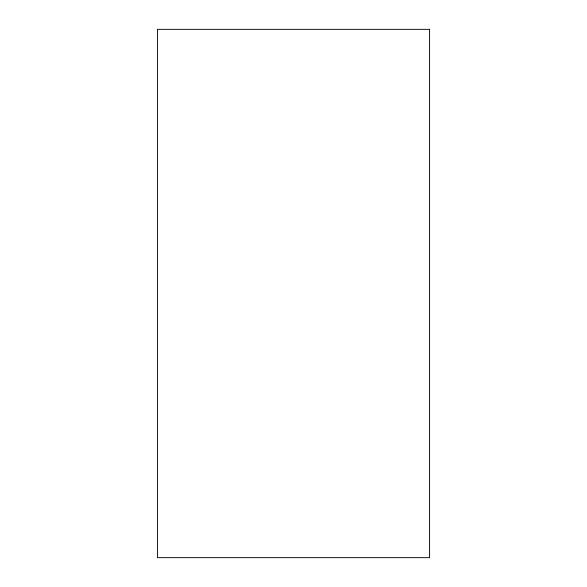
<?xml version="1.0" encoding="UTF-8"?>
<svg xmlns="http://www.w3.org/2000/svg" width="587" height="587" viewBox="0 0 587 587"><rect width="100%" height="100%" fill="white"/><g stroke="black" fill="none" stroke-linecap="round" stroke-linejoin="round"><path stroke-width="0.88" d="M429.574 29.35L157.426 29.35L157.426 557.65L429.574 557.65L429.574 29.35"/></g></svg>
